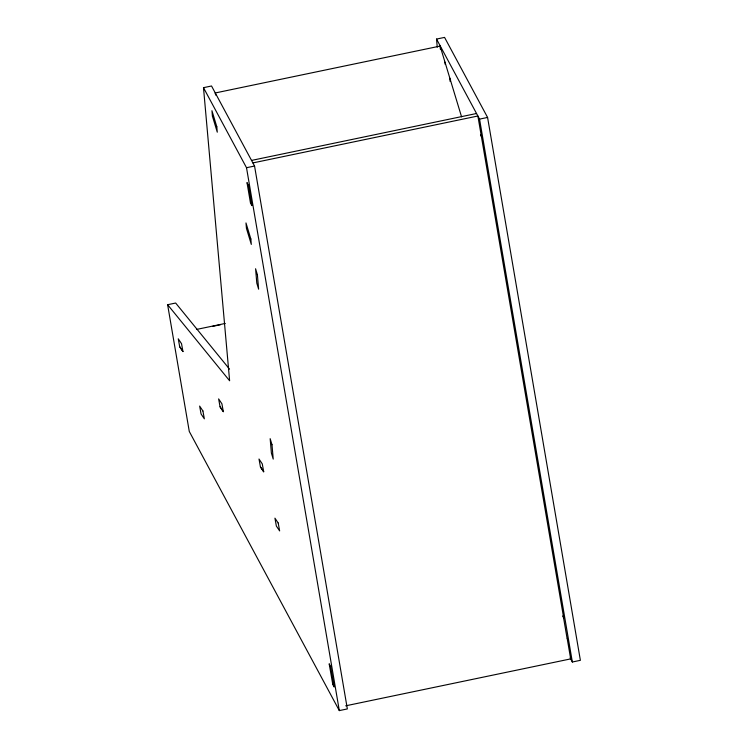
<?xml version="1.0" encoding="UTF-8"?>
<svg xmlns="http://www.w3.org/2000/svg" width="748" height="748" viewBox="0 0 748 748"><rect width="100%" height="100%" fill="white"/><g stroke="black" fill="none" stroke-linecap="round" stroke-linejoin="round"><path stroke-width="1.12" d="M167.617 304.707L229.617 380.769L203.493 87.675L211.534 85.992L254.554 166.037L347.353 708.926L339.312 710.6L189.281 431.465L167.617 304.707L175.658 303.034L229.533 369.138M437.253 47.218L436.533 39.074L444.564 37.4L487.584 117.445L580.383 660.325L572.342 662.008L570.144 657.903M461.572 116.838L440.114 46.077L215.115 92.995L215.77 95.136M251.534 160.418L476.532 113.5M252.88 162.924L477.879 116.005L563.674 617.923L562.646 616.015M203.493 87.675L246.513 167.711L254.554 166.037M436.533 39.074L479.552 119.119L487.584 117.445M196.724 329.401L225.279 323.445M212.507 326.399L220.548 324.716M345.679 705.822L570.677 658.895L567.171 638.409M179.679 346.679L182.951 351.551L181.53 343.687L178.258 338.807L179.688 346.698L182.961 351.579M220.052 406.781L223.334 411.652L221.904 403.789L218.631 398.908L220.062 406.809L223.334 411.681M260.435 466.911L263.707 471.782L262.277 463.891L259.004 459.02L260.435 466.911L263.707 471.764M480.478 134.818L481.375 136.491M330.635 666.524L329.167 663.775L332.795 684.504M332.664 684.261L334.141 687.01L330.513 666.281M216.808 126.767L211.946 110.704L212.413 116.146M212.404 116.108L217.275 132.181L216.808 126.739M479.552 119.119L572.342 662.008M563.543 617.689L567.049 638.175M246.513 167.711L339.312 710.6M449.838 78.138L450.118 81.42M444.976 62.112L445.163 64.309M440.114 46.077L440.394 49.321M202.914 410.97L199.641 406.071L201.062 413.962L204.344 418.833L202.914 410.942M278.209 523.048L274.937 518.158L276.358 526.05L279.64 530.921L278.209 523.03M248.345 185.093L246.999 182.577L250.496 203.073L251.852 205.578L248.345 185.093M250.842 238.986L245.98 222.932L246.447 228.374L251.309 244.409L250.842 238.958M257.396 274.778L255.573 268.747L256.807 283.146L258.63 289.177L257.396 274.759M271.991 444.695L270.159 438.665L271.393 453.064L273.226 459.094L271.982 444.677"/></g></svg>
